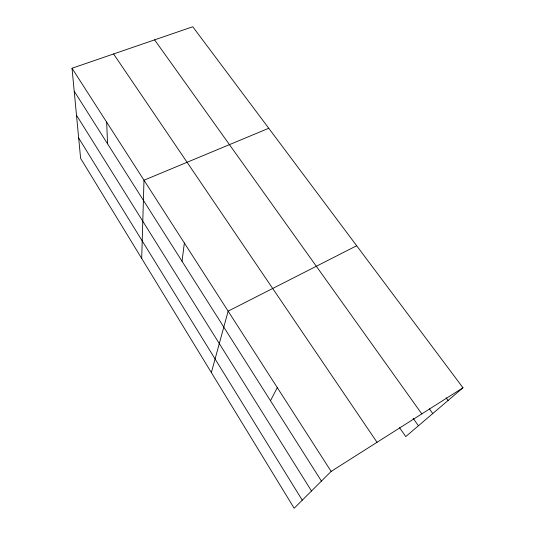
<?xml version="1.0" encoding="UTF-8"?>
<svg xmlns="http://www.w3.org/2000/svg" width="535" height="535" viewBox="0 0 535 535"><rect width="100%" height="100%" fill="white"/><g stroke="black" fill="none" stroke-linecap="round" stroke-linejoin="round"><path stroke-width="0.8" d="M141.695 258.452L143.995 180.221L268.751 128.273M182.034 261.254L184.361 243.024M211.365 372.587L228.144 311.143L356.671 245.746M270.483 400.748L277.297 387.628M462.976 387.775L331.145 471.409L294.17 508.25L80.611 158.367L72.024 68.246L192.767 26.75L462.976 387.775L405.757 436.587L399.578 427.719M446.123 397.772L448.096 400.468M429.371 408.847L432.761 413.555M154.608 39.864L421.801 413.896M413.14 418.31L418.43 425.78M113.594 53.961L377.041 442.291M72.024 68.246L331.145 471.409M74.211 91.218L321.428 481.092M76.498 115.232L311.49 490.996M78.665 137.99L302.268 500.185M106.659 122.134L107.562 143.808"/></g></svg>
